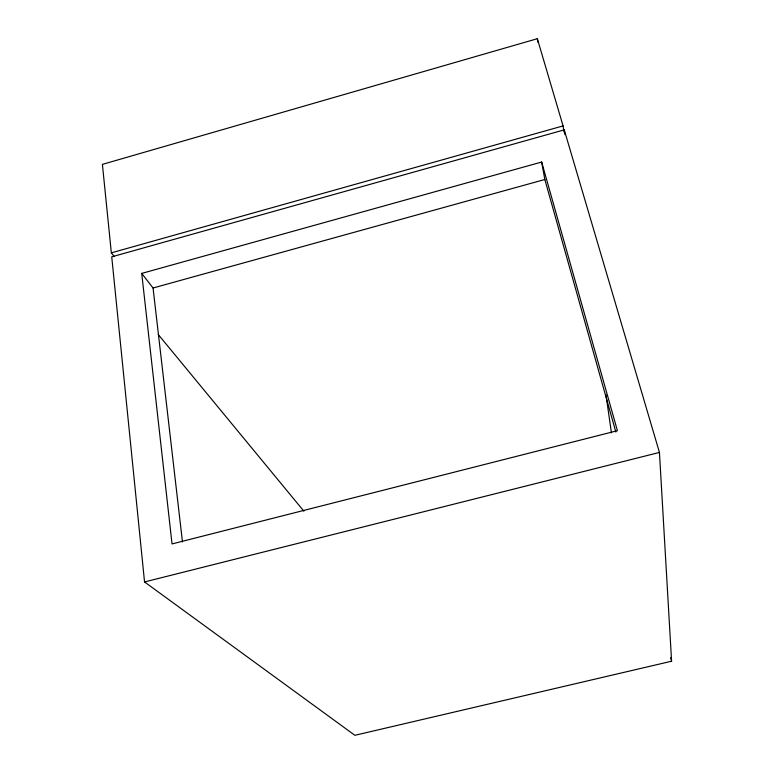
<?xml version="1.0" encoding="UTF-8"?>
<svg xmlns="http://www.w3.org/2000/svg" width="774" height="774" viewBox="0 0 774 774"><rect width="100%" height="100%" fill="white"/><g stroke="black" fill="none" stroke-linecap="round" stroke-linejoin="round"><path stroke-width="1.16" d="M563.956 131.87L563.075 125.91L537.33 38.7L102.41 164.369L111.34 252.846L114.339 256.62M111.34 252.846L563.075 125.91M564.236 129.858L111.737 256.842L144.544 581.951L354.879 735.3L671.59 661.219L659.448 452.432L564.236 129.858L564.943 134.628M141.719 273.406L541.665 162.037L617.41 430.692L172.031 543.929L141.719 273.406L153.049 287.996L182.461 541.887M153.049 287.996L544.838 179.5L541.665 162.037M144.544 581.951L659.448 452.432M158.244 334.523L303.892 511.198M544.838 179.5L615.862 432.047M670.623 657.726L671.59 661.219M537.33 38.7L537.911 42.28M605.955 394.711L611.45 432.918"/></g></svg>
